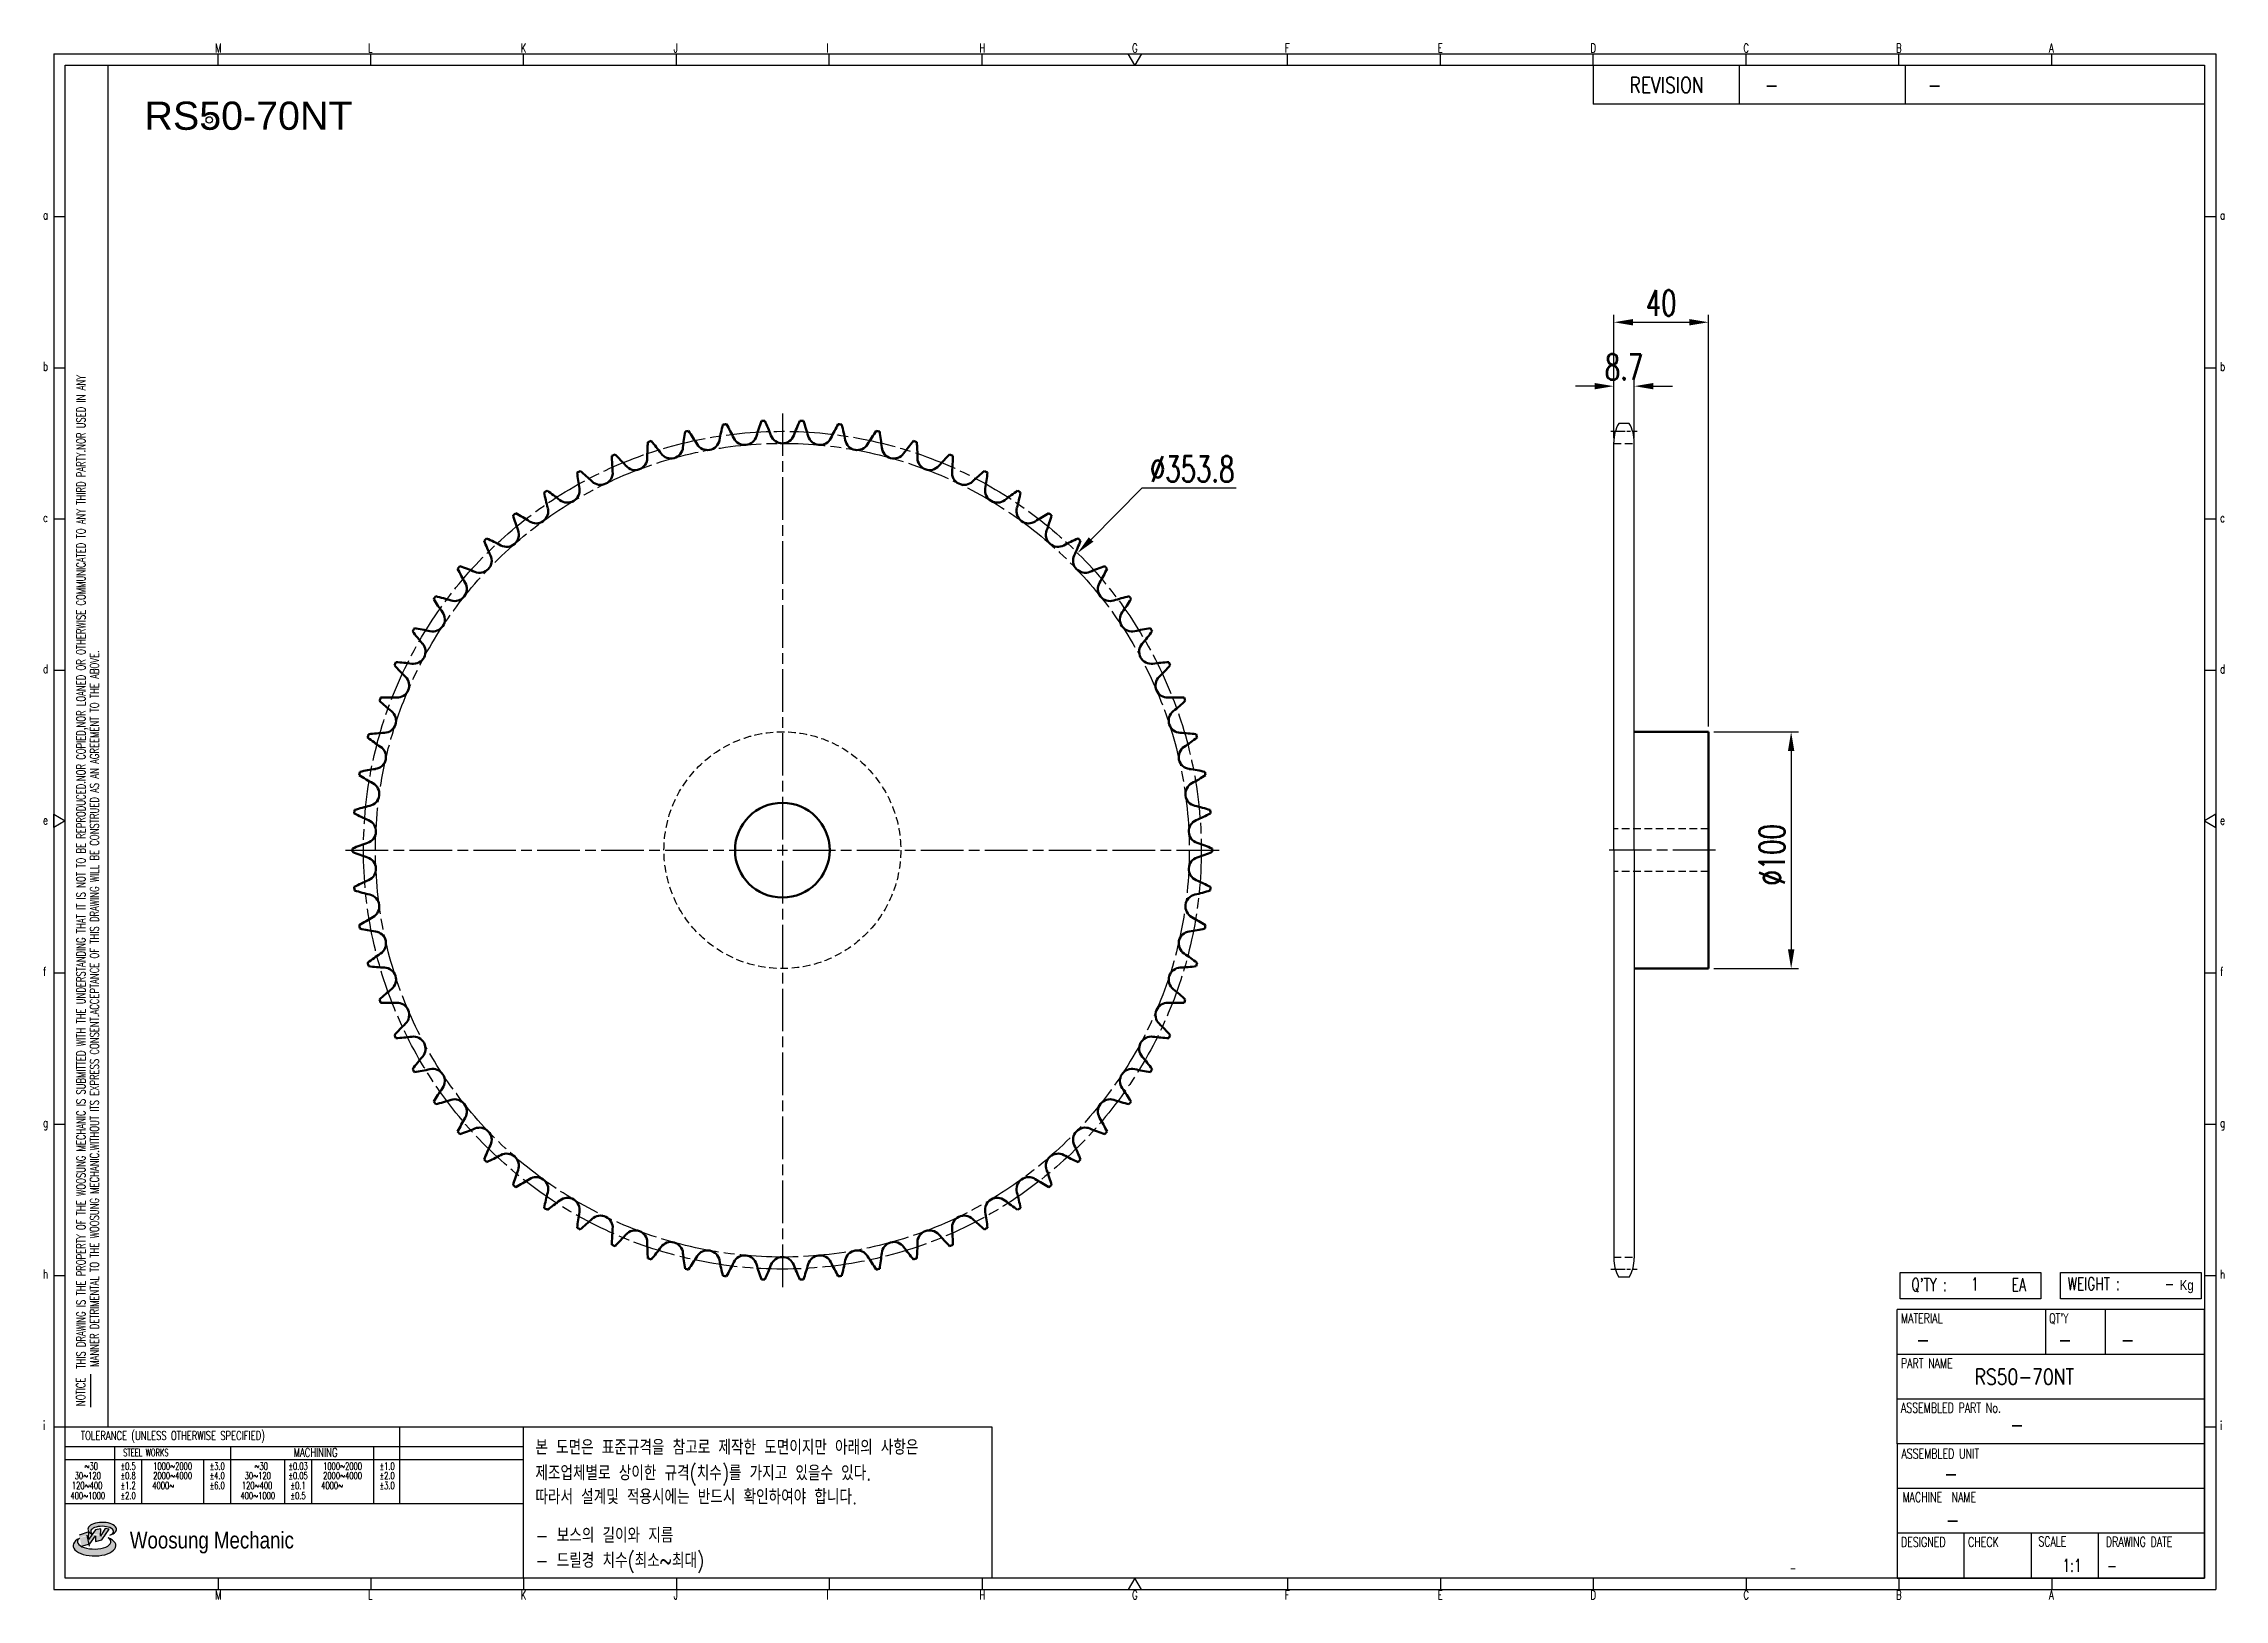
# Model space of a CAD drawing. Header units: millimetres. Extents: x 8305 to 9226, y 4748 to 5405.
import ezdxf
from ezdxf.enums import TextEntityAlignment as Align

# ---------------------------------------------------------------- set-up
doc = ezdxf.new("R2010")
doc.units = ezdxf.units.MM
for name, pattern in [('AM_ISO08W050', [18, 12, -1.5, 3, -1.5]), ('AM_ISO08W050x2', [9, 6, -0.75, 1.5, -0.75]), ('HIDDEN', [9.525, 6.35, -3.175])]:
    doc.linetypes.add(name, pattern=pattern)
for name, color, linetype, lineweight in [('20', 7, 'Continuous', 50), ('22', 30, 'AM_ISO08W050', 25), ('23', 40, 'AM_ISO08W050', 25), ('VIS', 7, 'Continuous', 50)]:
    doc.layers.add(name, color=color, linetype=linetype, lineweight=lineweight)
for name, color, linetype in [('HL', 2, 'HIDDEN'), ('S-DIM', 7, 'Continuous'), ('TITLE', 7, 'Continuous'), ('도면레이아웃', 7, 'Continuous')]:
    doc.layers.add(name, color=color, linetype=linetype)
doc.styles.add('HAN', font='ROMANS.shx', dxfattribs={"width": 0.7, "bigfont": 'whgtxt.shx'})
doc.styles.add('HKD_ST2', font='romans.shx', dxfattribs={"width": 0.7, "height": 4, "bigfont": '@extfont2.shx'})
doc.styles.add('HSG', font='SIMPLEX.shx', dxfattribs={"width": 0.7, "bigfont": 'HSG.shx'})
doc.styles.add('ROMANS', font='romans.shx', dxfattribs={"width": 0.7, "bigfont": 'whgtxt.shx'})
doc.styles.add('SLDTEXTSTYLE4', font='arial.ttf', dxfattribs={"width": 0.8})
doc.styles.get("Standard").update_dxf_attribs({"font": 'arial.ttf'})
doc.dimstyles.new('APP23', dxfattribs={"dimscale": 4.5, "dimtxt": 2.4, "dimasz": 1.8, "dimexe": 0.7, "dimexo": 0.5, "dimgap": 0.6, "dimtad": 1, "dimtoh": 1, "dimdec": 1, "dimrnd": 0.01, "dimzin": 9, "dimdsep": 46, "dimtxsty": 'HSG', "dimcen": 0, "dimclrd": 1, "dimclre": 1, "dimclrt": 256, "dimazin": 2, "dimtp": 1, "dimtm": 1, "dimtfac": 0.5, "dimtdec": 1, "dimtix": 1, "dimtofl": 0, "dimtmove": 0, "dimatfit": 3, "dimfxl": 0, "dimtvp": 1, "dimtolj": 2, "dimlwd": -1, "dimlwe": -1, "dimarcsym": 0})

# ---------------------------------------------------------------- blocks, each defined once
blk = doc.blocks.new('SUYWSHJH')
at = {"layer": '도면레이아웃'}
h = blk.add_hatch(color=10, dxfattribs=at)
h.paths.add_polyline_path([(1.544, 35.177), (1.554, 34.966), (1.779, 35.034), (2.054, 35.422), (1.908, 35.446), (1.728, 35.167), (1.741, 35.439), (1.547, 35.405), (1.292, 35.041), (1.295, 35.33), (0.943, 35.208), (1.03, 34.8), (1.336, 34.885)])
edge = h.paths.add_edge_path()
edge.add_ellipse((1.795, 35.421), major_axis=(-0.53, 0), ratio=0.487785, start_angle=122.36065, end_angle=403.39574)
edge.add_line((1.411, 35.244), (1.419, 35.261))
edge.add_ellipse((1.798, 35.344), major_axis=(-0.423, 0), ratio=0.444396, start_angle=131.58977, end_angle=386.19408, ccw=False)
edge = h.paths.add_edge_path()
edge.add_ellipse((1.512, 34.815), major_axis=(-0.793, 0), ratio=0.480113, start_angle=314.67633, end_angle=590.85213)
edge.add_ellipse((1.501, 34.958), major_axis=(-0.62, 0), ratio=0.43311, start_angle=331.7024, end_angle=574.42495, ccw=False)
for p, q in [((0, 90.118), (80.15, 90.118)), ((0, 90.118), (0, 33.191)), ((6.089, 89.693), (6.089, 90.118)), ((11.753, 89.693), (11.753, 90.118)), ((17.418, 89.693), (17.418, 90.118)), ((23.082, 89.693), (23.082, 90.118)), ((28.746, 89.693), (28.746, 90.118)), ((34.411, 89.693), (34.411, 90.118)), ((45.739, 89.693), (45.739, 90.118)), ((51.404, 89.693), (51.404, 90.118)), ((57.068, 89.693), (57.068, 90.118)), ((62.732, 89.693), (62.732, 90.118)), ((68.397, 89.693), (68.397, 90.118)), ((74.061, 89.693), (74.061, 90.118)), ((80.15, 90.118), (80.15, 33.191)), ((0, 84.085), (0.425, 84.085)), ((79.725, 84.085), (80.15, 84.085)), ((0, 78.478), (0.425, 78.478)), ((79.725, 78.478), (80.15, 78.478)), ((0, 72.87), (0.425, 72.87)), ((79.725, 72.87), (80.15, 72.87)), ((0, 67.262), (0.425, 67.262)), ((79.725, 67.262), (80.15, 67.262)), ((0, 56.047), (0.425, 56.047)), ((79.725, 56.047), (80.15, 56.047)), ((0, 50.439), (0.425, 50.439)), ((79.725, 50.439), (80.15, 50.439)), ((0, 44.832), (0.425, 44.832)), ((79.725, 44.832), (80.15, 44.832)), ((1.377, 39.947), (1.377, 41.174)), ((0, 39.224), (0.425, 39.224)), ((79.725, 39.224), (80.15, 39.224)), ((0, 33.191), (80.15, 33.191)), ((6.089, 33.616), (6.089, 33.191)), ((11.753, 33.616), (11.753, 33.191)), ((17.418, 33.616), (17.418, 33.191)), ((23.082, 33.616), (23.082, 33.191)), ((28.746, 33.616), (28.746, 33.191)), ((34.411, 33.616), (34.411, 33.191)), ((45.739, 33.616), (45.739, 33.191)), ((51.404, 33.616), (51.404, 33.191)), ((57.068, 33.616), (57.068, 33.191)), ((62.732, 33.616), (62.732, 33.191)), ((68.397, 33.616), (68.397, 33.191)), ((74.061, 33.616), (74.061, 33.191))]:
    blk.add_line(p, q)
at = {"color": 2}
for p, q in [((2.017, 39.224), (2.017, 89.693)), ((0.425, 39.224), (17.418, 39.224)), ((12.816, 39.224), (12.816, 36.382)), ((17.418, 33.616), (17.418, 39.224)), ((0.425, 38.487), (17.418, 38.487)), ((0.425, 38.012), (17.418, 38.012)), ((2.257, 38.487), (2.257, 36.382)), ((3.257, 38.012), (3.257, 36.382)), ((5.557, 38.012), (5.557, 36.382)), ((6.557, 38.5), (6.557, 36.382)), ((8.557, 38.012), (8.557, 36.382)), ((9.557, 38.026), (9.557, 36.382)), ((11.857, 38.487), (11.857, 36.382)), ((0.425, 36.382), (17.418, 36.382))]:
    blk.add_line(p, q, dxfattribs=at)
at = {"color": 6, "ltscale": 0.5}
for p, q in [((57.068, 89.693), (57.068, 88.246)), ((62.47, 89.693), (62.47, 88.246)), ((68.635, 89.693), (68.635, 88.246)), ((79.725, 88.246), (57.068, 88.246)), ((68.336, 38.59), (68.336, 43.563)), ((79.725, 43.563), (68.336, 43.563)), ((73.827, 43.563), (73.827, 41.905)), ((76.037, 43.563), (76.037, 41.905)), ((79.725, 38.59), (79.725, 43.563)), ((79.725, 41.905), (68.336, 41.905)), ((79.725, 40.248), (68.336, 40.248)), ((68.336, 38.59), (68.336, 33.616)), ((79.725, 38.59), (68.336, 38.59)), ((79.725, 33.616), (79.725, 38.59)), ((79.725, 36.932), (68.336, 36.932)), ((79.725, 35.274), (68.336, 35.274)), ((70.822, 33.616), (70.822, 35.274)), ((73.309, 33.616), (73.309, 35.274)), ((75.796, 33.616), (75.796, 35.274)), ((68.336, 33.616), (79.725, 33.616))]:
    blk.add_line(p, q, dxfattribs=at)
for points in [[(40.075, 89.693), (39.83, 90.118), (40.32, 90.118)], [(0.425, 89.693), (79.725, 89.693), (79.725, 33.616), (0.425, 33.616)], [(0.425, 61.679), (0, 61.433), (0, 61.924)], [(79.725, 61.679), (80.15, 61.433), (80.15, 61.924)], [(40.075, 33.616), (39.83, 33.191), (40.32, 33.191)]]:
    blk.add_lwpolyline(points, close=True)
at = {"layer": 'TITLE', "color": 20}
for p, q in [((68.449, 43.961), (68.449, 44.936)), ((68.449, 44.936), (73.654, 44.936)), ((73.654, 44.936), (73.654, 43.961)), ((74.39, 43.961), (74.39, 44.936)), ((74.39, 44.936), (79.595, 44.936)), ((79.595, 44.936), (79.595, 43.961)), ((73.654, 43.961), (68.449, 43.961)), ((79.595, 43.961), (74.39, 43.961))]:
    blk.add_line(p, q, dxfattribs=at)
at = {"layer": '도면레이아웃'}
for p, q in [((1.295, 35.33), (0.943, 35.208)), ((1.03, 34.8), (1.336, 34.885)), ((1.224, 35.208), (1.311, 34.8)), ((1.224, 35.208), (1.224, 35.208)), ((1.547, 35.405), (1.292, 35.041)), ((1.292, 35.041), (1.295, 35.33)), ((1.336, 34.885), (1.544, 35.177)), ((1.419, 35.261), (1.411, 35.244)), ((1.544, 35.177), (1.554, 34.966)), ((1.741, 35.439), (1.547, 35.405)), ((1.554, 34.966), (1.779, 35.034)), ((1.908, 35.446), (1.728, 35.167)), ((1.728, 35.167), (1.741, 35.439)), ((1.779, 35.034), (2.054, 35.422)), ((2.054, 35.422), (1.908, 35.446))]:
    blk.add_line(p, q, dxfattribs=at)
for centre, major_axis, ratio, start_param, end_param in [((1.795, 35.421), (-0.53, 0), 0.487785, 2.135596, 7.040584), ((1.512, 34.815), (-0.793, 0), 0.480113, 5.492138, 10.312315), ((1.501, 34.958), (-0.62, 0), 0.43311, 5.789299, 10.025607), ((1.798, 35.344), (-0.423, 0), 0.444396, 2.296675, 6.740358)]:
    blk.add_ellipse(centre, major_axis=major_axis, ratio=ratio, start_param=start_param, end_param=end_param, dxfattribs=at)
at = {"color": 4, "style": 'HKD_ST2', "width": 0.7}
for s, p in [('M', (5.988, 90.164)), ('L', (11.652, 90.164)), ('K', (17.316, 90.164)), ('J', (22.981, 90.164)), ('I', (28.645, 90.164)), ('H', (34.309, 90.164)), ('G', (39.974, 90.164)), ('F', (45.638, 90.164)), ('E', (51.302, 90.164)), ('D', (56.967, 90.164)), ('C', (62.631, 90.164)), ('B', (68.295, 90.164)), ('A', (73.96, 90.164)), ('a', (-0.395, 83.976)), ('a', (80.305, 83.97)), ('b', (-0.395, 78.368)), ('b', (80.305, 78.362)), ('c', (-0.395, 72.76)), ('c', (80.305, 72.754)), ('d', (-0.395, 67.153)), ('d', (80.305, 67.147)), ('e', (-0.395, 61.545)), ('e', (80.305, 61.539)), ('f', (-0.395, 55.937)), ('f', (80.305, 55.931)), ('g', (-0.395, 50.33)), ('g', (80.305, 50.324)), ('h', (-0.395, 44.722)), ('h', (80.305, 44.716)), ('i', (-0.395, 39.114)), ('i', (80.305, 39.108)), ('M', (5.988, 32.824)), ('L', (11.652, 32.824)), ('K', (17.316, 32.824)), ('J', (22.981, 32.824)), ('I', (28.645, 32.824)), ('H', (34.309, 32.824)), ('G', (39.974, 32.824)), ('F', (45.638, 32.824)), ('E', (51.302, 32.824)), ('D', (56.967, 32.824)), ('C', (62.631, 32.824)), ('B', (68.295, 32.824)), ('A', (73.96, 32.824))]:
    blk.add_text(s, height=0.326, dxfattribs=at).set_placement(p)
for s, height, style, width, p in [('REVISION', 0.5806, 'HAN', 0.8, (58.415, 88.664)), ('-', 0.581, 'HAN', 0.8, (63.426, 88.664)), ('-', 0.581, 'HAN', 0.8, (69.468, 88.664)), ("Q'TY : ", 0.4746, 'HKD_ST2', 0.7, (68.857, 44.253)), ('1', 0.475, 'HKD_ST2', 0.7, (71.071, 44.275)), ('EA', 0.4746, 'HKD_ST2', 0.7, (72.578, 44.253)), ('WEIGHT : ', 0.4746, 'HKD_ST2', 0.7, (74.65, 44.286)), ('-', 0.581, 'HAN', 0.8, (69.029, 42.157)), ('-', 0.581, 'HAN', 0.8, (74.289, 42.157)), ('-', 0.581, 'HAN', 0.8, (76.623, 42.157)), ('-', 0.581, 'HAN', 0.8, (72.515, 39.013)), ('-', 0.581, 'HAN', 0.8, (70.067, 37.189)), ('-', 0.581, 'HAN', 0.8, (70.126, 35.48)), ('1:1', 0.4746, 'HKD_ST2', 0.7, (74.458, 33.848)), ('-', 0.475, 'HKD_ST2', 0.7, (76.112, 33.837))]:
    blk.add_text(s, height=height, dxfattribs=dict(style=style, width=width)).set_placement(p)
at = {"color": 6, "style": 'HKD_ST2', "width": 0.7}
for s, p in [(' THIS DRAWING IS THE PROPERTY OF THE WOOSUNG MECHANIC IS SUBMITTED WITH THE UNDERSTANDING THAT IT IS NOT TO BE REPRODUCED.NOR COPIED,NOR LOANED OR OTHERWISE COMMUNICATED TO ANY THIRD PARTY.NOR USED IN ANY', (1.173, 41.217)), ('MANNER DETRIMENTAL TO THE WOOSUNG MECHANIC.WITHOUT ITS EXPRESS CONSENT.ACCEPTANCE OF THIS DRAWING WILL BE CONSTRUED AS AN AGREEMENT TO THE ABOVE.', (1.672, 41.447))]:
    blk.add_text(s, height=0.326266, rotation=90, dxfattribs=at).set_placement(p)
at = {"style": 'HKD_ST2', "width": 0.7}
blk.add_text('-', height=0.475, dxfattribs=at).set_placement((78.613, 44.286), align=Align.RIGHT)
at = {"color": 4, "style": 'HKD_ST2', "width": 0.7}
for s, height, p in [('MATERIAL', 0.3651, (68.474, 43.425)), ("QT'Y", 0.3651, (73.965, 43.425)), ('PART NAME', 0.3651, (68.474, 41.756)), ('ASSEMBLED PART No.', 0.36511, (68.474, 40.109)), ('ASSEMBLED UNIT', 0.36511, (68.49, 38.408)), ('MACHINE  NAME', 0.36511, (68.532, 36.794)), ('DESIGNED', 0.3651, (68.474, 35.136)), ('CHECK', 0.3651, (70.961, 35.136)), ('SCALE', 0.3651, (73.566, 35.153)), ('DRAWING DATE', 0.36511, (76.071, 35.141))]:
    blk.add_text(s, height=height, dxfattribs=at).set_placement(p, align=Align.TOP_LEFT)
at = {"style": 'HKD_ST2', "width": 0.7}
blk.add_text('NOTICE', height=0.3263, rotation=90, dxfattribs=at).set_placement((1.163, 39.988))
for s, height, style, width, p in [('TOLERANCE (UNLESS OTHERWISE SPECIFIED)', 0.32627, 'HKD_ST2', 0.7, (4.417, 38.896)), ('-', 0.326, 'ROMANS', 0.65, (64.469, 33.975))]:
    blk.add_text(s, height=height, dxfattribs=dict(style=style, width=width)).set_placement(p, align=Align.MIDDLE_CENTER)
at = {"color": 4, "style": 'HKD_ST2', "width": 0.7}
for s, height, p in [('STEEL WORKS', 0.26101, (3.416, 38.268)), ('MACHINING', 0.3263, (9.707, 38.27)), ('%%P0.5', 0.261, (2.757, 37.762)), ('%%P0.8', 0.261, (2.757, 37.411)), ('%%P3.0', 0.261, (6.057, 37.762)), ('%%P4.0', 0.261, (6.057, 37.411)), ('%%P0.03', 0.261, (9.057, 37.762)), ('%%P0.05', 0.261, (9.057, 37.411)), ('%%P1.0', 0.261, (12.357, 37.762)), ('%%P2.0', 0.261, (12.357, 37.411)), ('%%P1.2', 0.261, (2.757, 37.045)), ('%%P2.0', 0.261, (2.757, 36.67)), ('%%P6.0', 0.261, (6.057, 37.045)), ('%%P0.1', 0.261, (9.057, 37.045)), ('%%P0.5', 0.261, (9.057, 36.67)), ('%%P3.0', 0.261, (12.357, 37.045))]:
    blk.add_text(s, height=height, dxfattribs=at).set_placement(p, align=Align.MIDDLE)
for s, height, p in [('30%%126120', 0.261, (1.263, 37.411)), ('%%12630', 0.261, (1.389, 37.762)), ('2000%%1264000', 0.26101, (4.407, 37.411)), ('1000%%1262000', 0.26101, (4.407, 37.762)), ('30%%126120', 0.261, (7.563, 37.411)), ('%%12630', 0.261, (7.689, 37.762)), ('2000%%1264000', 0.26101, (10.707, 37.411)), ('1000%%1262000', 0.26101, (10.707, 37.762)), ('400%%1261000', 0.26101, (1.263, 36.67)), ('120%%126400', 0.26101, (1.237, 37.045)), ('4000%%126', 0.261, (4.061, 37.045)), ('400%%1261000', 0.26101, (7.563, 36.67)), ('120%%126400', 0.26101, (7.537, 37.045)), ('4000%%126', 0.261, (10.321, 37.045))]:
    blk.add_text(s, height=height, dxfattribs=at).set_placement(p, align=Align.MIDDLE_CENTER)
at = {"color": 1, "style": 'SLDTEXTSTYLE4', "width": 0.8}
blk.add_text('Woosung Mechanic', height=0.61957, dxfattribs=at).set_placement((2.822, 34.711))
at = {"layer": 'TITLE', "width": 0.8}
blk.add_text('Kg', height=0.3789, dxfattribs=at).set_placement((78.807, 44.286))
blk = doc.blocks.new('*D2')
at = {"layer": 'Defpoints', "color": 0, "transparency": 16777216}
for p in [(8741.88, 5189.5), (8492.5, 4938.48)]:
    blk.add_point(p, dxfattribs=at)
at = {"layer": 'S-DIM', "color": 1, "transparency": 16777216}
for p, q in [((8769.06, 5216.85), (8747.59, 5195.24)), ((8808.84, 5216.85), (8769.06, 5216.85))]:
    blk.add_line(p, q, dxfattribs=at)
blk.add_solid([(8746.63, 5196.19), (8748.55, 5194.29), (8741.88, 5189.5)], dxfattribs=at)
at = {"layer": 'S-DIM', "transparency": 16777216, "insert": (8790.3, 5224.95), "char_height": 10.8, "attachment_point": 5, "style": 'HSG'}
blk.add_mtext('\\A2;∅353.8', dxfattribs=at)
blk = doc.blocks.new('*D3')
at = {"layer": 'Defpoints', "color": 0, "transparency": 16777216}
for p in [(8977.03, 5259.97), (8968.33, 5235.82), (8977.03, 5235.82)]:
    blk.add_point(p, dxfattribs=at)
at = {"layer": 'S-DIM', "color": 1, "transparency": 16777216}
for p, q in [((8960.23, 5259.97), (8952.13, 5259.97)), ((8968.33, 5238.07), (8968.33, 5263.12)), ((8977.03, 5238.07), (8977.03, 5263.12)), ((8985.13, 5259.97), (8993.23, 5259.97))]:
    blk.add_line(p, q, dxfattribs=at)
for points in [[(8960.23, 5261.32), (8960.23, 5258.62), (8968.33, 5259.97)], [(8985.13, 5261.32), (8985.13, 5258.62), (8977.03, 5259.97)]]:
    blk.add_solid(points, dxfattribs=at)
at = {"layer": 'S-DIM', "transparency": 16777216, "insert": (8972.68, 5268.07), "char_height": 10.8, "attachment_point": 5, "style": 'HSG'}
blk.add_mtext('\\A2;8.7', dxfattribs=at)
blk = doc.blocks.new('*D4')
at = {"layer": 'Defpoints', "color": 0, "transparency": 16777216}
for p in [(9008.33, 5286.97), (8968.33, 5235.82), (9008.33, 5113.99)]:
    blk.add_point(p, dxfattribs=at)
at = {"layer": 'S-DIM', "color": 1, "transparency": 16777216}
for p, q in [((8968.33, 5238.07), (8968.33, 5290.12)), ((9008.33, 5116.24), (9008.33, 5290.12)), ((8976.43, 5286.97), (9000.23, 5286.97))]:
    blk.add_line(p, q, dxfattribs=at)
for points in [[(8976.43, 5288.32), (8976.43, 5285.62), (8968.33, 5286.97)], [(9000.23, 5288.32), (9000.23, 5285.62), (9008.33, 5286.97)]]:
    blk.add_solid(points, dxfattribs=at)
at = {"layer": 'S-DIM', "transparency": 16777216, "insert": (8988.33, 5295.07), "char_height": 10.8, "attachment_point": 5, "style": 'HSG'}
blk.add_mtext('\\A2;40', dxfattribs=at)
blk = doc.blocks.new('*D5')
at = {"layer": 'Defpoints', "color": 0, "transparency": 16777216}
for p in [(9008.33, 5113.99), (9008.33, 5013.99), (9043.28, 5013.99)]:
    blk.add_point(p, dxfattribs=at)
at = {"layer": 'S-DIM', "color": 1, "transparency": 16777216}
for p, q in [((9010.58, 5113.99), (9046.43, 5113.99)), ((9043.28, 5105.89), (9043.28, 5022.09)), ((9010.58, 5013.99), (9046.43, 5013.99))]:
    blk.add_line(p, q, dxfattribs=at)
for points in [[(9041.93, 5105.89), (9044.63, 5105.89), (9043.28, 5113.99)], [(9041.93, 5022.09), (9044.63, 5022.09), (9043.28, 5013.99)]]:
    blk.add_solid(points, dxfattribs=at)
at = {"layer": 'S-DIM', "transparency": 16777216, "insert": (9035.18, 5062.03), "char_height": 10.8, "attachment_point": 5, "rotation": 90, "style": 'HSG'}
blk.add_mtext('\\A2;%%c100', dxfattribs=at)

msp = doc.modelspace()

# ---------------------------------------------------------------- linework, layer by layer
for p, q in [((8974.9, 5244.22), (8970.45, 5244.22)), ((8968.33, 5063.99), (8968.33, 5236.28)), ((8977.03, 5063.99), (8977.03, 5236.28)), ((8968.33, 5063.99), (8968.33, 4891.64)), ((8977.03, 5063.99), (8977.03, 4891.64)), ((8974.9, 4883.71), (8970.45, 4883.71))]:
    msp.add_line(p, q)
at = {"color": 4}
msp.add_lwpolyline([(8507.91, 4820.5), (8705.72, 4820.5), (8705.72, 4756.6), (8507.91, 4756.6)], close=True, dxfattribs=at)
msp.add_circle((8375.14, 5372.4), 1.38)
for centre, start, end in [((8984.2, 5236.28), 150, 180), ((8961.15, 5236.28), 0, 30), ((8984.2, 4891.64), 180, 210), ((8961.15, 4891.64), 330, 0)]:
    msp.add_arc(centre, 15.87, start, end)
at = {"layer": '20'}
msp.add_circle((8617.19, 5063.99), 20, dxfattribs=at)
for centre, radius, start, end in [((8617.19, 5063.99), 181.5, 102.62499, 103.08929), ((8505.89, 5190.36), 87.78, 30.92857, 35.31426), ((8676.99, 5221.41), 87.78, 165.25717, 169.64286), ((8617.19, 5063.99), 181.5, 97.48213, 97.94644), ((8517.66, 5199.83), 87.78, 25.78571, 30.1714), ((8690.86, 5215.42), 87.78, 160.11431, 164.5), ((8617.19, 5063.99), 181.5, 92.33928, 92.80358), ((8530.24, 5208.2), 87.78, 20.64286, 25.02854), ((8704.14, 5208.2), 87.78, 154.97146, 159.35714), ((8617.19, 5063.99), 181.5, 87.19642, 87.66072), ((8543.52, 5215.42), 87.78, 15.5, 19.88569), ((8716.71, 5199.83), 87.78, 149.8286, 154.21429), ((8617.19, 5063.99), 181.5, 82.05356, 82.51787), ((8557.39, 5221.41), 87.78, 10.35714, 14.74283), ((8728.49, 5190.36), 87.78, 144.68574, 149.07143), ((8617.19, 5063.99), 181.5, 76.91071, 77.37501), ((8647.92, 5229.56), 87.78, 175.54288, 179.92857), ((8617.19, 5063.99), 181.5, 107.76785, 108.23215), ((8495.01, 5179.87), 87.78, 36.07143, 40.45712), ((8570.11, 5234.58), 5.13, 216.07143, 354.78571), ((8662.64, 5226.14), 87.78, 170.40003, 174.78571), ((8585.59, 5238.11), 5.13, 210.92857, 349.64286), ((8601.33, 5240.25), 5.13, 205.78571, 344.5), ((8617.19, 5240.96), 5.13, 200.64286, 339.35714), ((8633.05, 5240.25), 5.13, 195.5, 334.21429), ((8648.79, 5238.11), 5.13, 190.35714, 329.07143), ((8571.74, 5226.14), 87.78, 5.21429, 9.59997), ((8664.27, 5234.58), 5.13, 185.21429, 323.92857), ((8739.37, 5179.87), 87.78, 139.54288, 143.92857), ((8617.19, 5063.99), 181.5, 71.76785, 72.23215), ((8586.46, 5229.56), 87.78, 0.07143, 4.45712), ((8617.19, 5063.99), 181.5, 118.05356, 118.51787), ((8617.86, 5232.38), 87.78, 185.8286, 190.21429), ((8476.28, 5156.2), 87.78, 46.35714, 50.74283), ((8540.4, 5223.43), 5.13, 226.35714, 5.07143), ((8617.19, 5063.99), 181.5, 112.91071, 113.37501), ((8632.95, 5231.65), 87.78, 180.68574, 185.07143), ((8485.11, 5168.45), 87.78, 41.21429, 45.59997), ((8555.01, 5229.67), 5.13, 221.21429, 359.92857), ((8679.37, 5229.67), 5.13, 180.07143, 318.78571), ((8749.27, 5168.45), 87.78, 134.40003, 138.78571), ((8617.19, 5063.99), 181.5, 66.62499, 67.08929), ((8693.97, 5223.43), 5.13, 174.92857, 313.64286), ((8601.42, 5231.65), 87.78, 354.92857, 359.31426), ((8758.1, 5156.2), 87.78, 129.25717, 133.64286), ((8617.19, 5063.99), 181.5, 61.48213, 61.94644), ((8616.52, 5232.38), 87.78, 349.78571, 354.1714), ((8617.19, 5063.99), 181.5, 123.19642, 123.66072), ((8602.76, 5231.77), 87.78, 190.97146, 195.35714), ((8468.58, 5143.19), 87.78, 51.5, 55.88569), ((8526.42, 5215.91), 5.13, 231.5, 10.21429), ((8707.96, 5215.91), 5.13, 169.78571, 308.5), ((8765.8, 5143.19), 87.78, 124.11431, 128.5), ((8631.61, 5231.77), 87.78, 344.64286, 349.02854), ((8617.19, 5063.99), 181.5, 56.33928, 56.80358), ((8617.19, 5063.99), 181.5, 128.33928, 128.80358), ((8587.78, 5229.8), 87.78, 196.11431, 200.5), ((8462.08, 5129.55), 87.78, 56.64286, 61.02854), ((8513.17, 5207.16), 5.13, 236.64286, 15.35714), ((8721.21, 5207.16), 5.13, 164.64286, 303.35714), ((8772.3, 5129.55), 87.78, 118.97146, 123.35714), ((8646.6, 5229.8), 87.78, 339.5, 343.88569), ((8617.19, 5063.99), 181.5, 51.19642, 51.66072), ((8617.19, 5063.99), 181.5, 133.48213, 133.94644), ((8456.83, 5115.38), 87.78, 61.78571, 66.1714), ((8500.75, 5197.26), 5.13, 241.78571, 20.5), ((8733.63, 5197.26), 5.13, 159.5, 298.21429), ((8777.55, 5115.38), 87.78, 113.8286, 118.21429), ((8617.19, 5063.99), 181.5, 46.05356, 46.51787), ((8489.28, 5186.28), 5.13, 246.92857, 25.64286), ((8573.04, 5226.49), 87.78, 201.25717, 205.64286), ((8745.1, 5186.28), 5.13, 154.35714, 293.07143), ((8661.34, 5226.49), 87.78, 334.35714, 338.74283), ((8478.83, 5174.33), 5.13, 252.07143, 30.78571), ((8617.19, 5063.99), 181.5, 138.62499, 139.08929), ((8558.65, 5221.88), 87.78, 206.40003, 210.78571), ((8452.86, 5100.8), 87.78, 66.92857, 71.31426), ((8781.51, 5100.8), 87.78, 108.68574, 113.07143), ((8755.55, 5174.33), 5.13, 149.21429, 287.92857), ((8675.73, 5221.88), 87.78, 329.21429, 333.59997), ((8617.19, 5063.99), 181.5, 40.91071, 41.37501), ((8617.19, 5063.99), 181.5, 143.76785, 144.23215), ((8544.73, 5216), 87.78, 211.54288, 215.92857), ((8450.23, 5085.92), 87.78, 72.07143, 76.45712), ((8784.15, 5085.92), 87.78, 103.54288, 107.92857), ((8689.65, 5216), 87.78, 324.07143, 328.45712), ((8617.19, 5063.99), 181.5, 35.76785, 36.23215), ((8469.49, 5161.48), 5.13, 257.21429, 35.92857), ((8764.88, 5161.48), 5.13, 144.07143, 282.78571), ((8461.35, 5147.85), 5.13, 262.35714, 41.07143), ((8617.19, 5063.99), 181.5, 148.91071, 149.37501), ((8531.4, 5208.89), 87.78, 216.68574, 221.07143), ((8448.93, 5070.87), 87.78, 77.21429, 81.59997), ((8785.45, 5070.87), 87.78, 98.40003, 102.78571), ((8773.03, 5147.85), 5.13, 138.92857, 277.64286), ((8702.98, 5208.89), 87.78, 318.92857, 323.31426), ((8617.19, 5063.99), 181.5, 30.62499, 31.08929), ((8617.19, 5063.99), 181.5, 154.05356, 154.51787), ((8518.75, 5200.62), 87.78, 221.8286, 226.21429), ((8448.99, 5055.76), 87.78, 82.35714, 86.74283), ((8785.39, 5055.76), 87.78, 93.25717, 97.64286), ((8715.63, 5200.62), 87.78, 313.78571, 318.1714), ((8617.19, 5063.99), 181.5, 25.48213, 25.94644), ((8454.46, 5133.54), 5.13, 267.5, 46.21429), ((8779.92, 5133.54), 5.13, 133.78571, 272.5), ((8617.19, 5063.99), 181.5, 159.19642, 159.66072), ((8506.9, 5191.24), 87.78, 226.97146, 231.35714), ((8450.41, 5040.72), 87.78, 87.5, 91.88569), ((8448.88, 5118.67), 5.13, 272.64286, 51.35714), ((8783.97, 5040.72), 87.78, 88.11431, 92.5), ((8785.5, 5118.67), 5.13, 128.64286, 267.35714), ((8727.48, 5191.24), 87.78, 308.64286, 313.02854), ((8617.19, 5063.99), 181.5, 20.33928, 20.80358), ((8617.19, 5063.99), 181.5, 164.33928, 164.80358), ((8453.16, 5025.86), 87.78, 92.64286, 97.02854), ((8781.21, 5025.86), 87.78, 82.97146, 87.35714), ((8617.19, 5063.99), 181.5, 15.19642, 15.66072), ((8495.94, 5180.85), 87.78, 232.11431, 236.5), ((8444.65, 5103.37), 5.13, 277.78571, 56.5), ((8789.72, 5103.37), 5.13, 123.5, 262.21429), ((8738.44, 5180.85), 87.78, 303.5, 307.88569), ((8617.19, 5063.99), 181.5, 169.48213, 169.94644), ((8485.95, 5169.51), 87.78, 237.25717, 241.64286), ((8457.24, 5011.31), 87.78, 97.78571, 102.1714), ((8777.14, 5011.31), 87.78, 77.8286, 82.21429), ((8748.43, 5169.51), 87.78, 298.35714, 302.74283), ((8617.19, 5063.99), 181.5, 10.05356, 10.51787), ((8441.82, 5087.74), 5.13, 282.92857, 61.64286), ((8792.56, 5087.74), 5.13, 118.35714, 257.07143), ((8617.19, 5063.99), 181.5, 174.62499, 175.08929), ((8477.02, 5157.32), 87.78, 242.40003, 246.78571), ((8462.61, 4997.18), 87.78, 102.92857, 107.31426), ((8440.4, 5071.93), 5.13, 288.07143, 66.78571), ((8793.98, 5071.93), 5.13, 113.21429, 251.92857), ((8771.77, 4997.18), 87.78, 72.68574, 77.07143), ((8757.36, 5157.32), 87.78, 293.21429, 297.59997), ((8617.19, 5063.99), 181.5, 4.91071, 5.37501), ((8469.22, 4983.6), 87.78, 108.07143, 112.45712), ((8765.16, 4983.6), 87.78, 67.54288, 71.92857), ((8617.19, 5063.99), 181.5, 179.76785, 180.23215), ((8469.22, 5144.38), 87.78, 247.54288, 251.92857), ((8440.4, 5056.05), 5.13, 293.21429, 71.92857), ((8793.98, 5056.05), 5.13, 108.07143, 246.78571), ((8765.16, 5144.38), 87.78, 288.07143, 292.45712), ((8617.19, 5063.99), 181.5, 359.76785, 0.23215), ((8477.02, 4970.66), 87.78, 113.21429, 117.59997), ((8617.19, 5063.99), 181.5, 184.91071, 185.37501), ((8757.36, 4970.66), 87.78, 62.40003, 66.78571), ((8617.19, 5063.99), 181.5, 354.62499, 355.08929), ((8462.61, 5130.79), 87.78, 252.68574, 257.07143), ((8441.82, 5040.23), 5.13, 298.35714, 77.07143), ((8792.56, 5040.23), 5.13, 102.92857, 241.64286), ((8771.77, 5130.79), 87.78, 282.92857, 287.31426), ((8485.95, 4958.47), 87.78, 118.35714, 122.74283), ((8617.19, 5063.99), 181.5, 190.05356, 190.51787), ((8457.24, 5116.66), 87.78, 257.8286, 262.21429), ((8444.65, 5024.61), 5.13, 303.5, 82.21429), ((8789.72, 5024.61), 5.13, 97.78571, 236.5), ((8777.14, 5116.66), 87.78, 277.78571, 282.1714), ((8748.43, 4958.47), 87.78, 57.25717, 61.64286), ((8617.19, 5063.99), 181.5, 349.48213, 349.94644), ((8495.94, 4947.13), 87.78, 123.5, 127.88569), ((8738.44, 4947.13), 87.78, 52.11431, 56.5), ((8617.19, 5063.99), 181.5, 195.19642, 195.66072), ((8453.16, 5102.11), 87.78, 262.97146, 267.35714), ((8448.88, 5009.3), 5.13, 308.64286, 87.35714), ((8785.5, 5009.3), 5.13, 92.64286, 231.35714), ((8781.21, 5102.11), 87.78, 272.64286, 277.02854), ((8617.19, 5063.99), 181.5, 344.33928, 344.80358), ((8506.9, 4936.73), 87.78, 128.64286, 133.02854), ((8727.48, 4936.73), 87.78, 46.97146, 51.35714), ((8617.19, 5063.99), 181.5, 200.33928, 200.80358), ((8450.41, 5087.26), 87.78, 268.11431, 272.5), ((8454.46, 4994.43), 5.13, 313.78571, 92.5), ((8779.92, 4994.43), 5.13, 87.5, 226.21429), ((8783.97, 5087.26), 87.78, 267.5, 271.88569), ((8617.19, 5063.99), 181.5, 339.19642, 339.66072), ((8518.75, 4927.36), 87.78, 133.78571, 138.1714), ((8617.19, 5063.99), 181.5, 205.48213, 205.94644), ((8448.99, 5072.21), 87.78, 273.25717, 277.64286), ((8461.35, 4980.13), 5.13, 318.92857, 97.64286), ((8773.03, 4980.13), 5.13, 82.35714, 221.07143), ((8785.39, 5072.21), 87.78, 262.35714, 266.74283), ((8715.63, 4927.36), 87.78, 41.8286, 46.21429), ((8617.19, 5063.99), 181.5, 334.05356, 334.51787), ((8531.4, 4919.08), 87.78, 138.92857, 143.31426), ((8702.98, 4919.08), 87.78, 36.68574, 41.07143), ((8617.19, 5063.99), 181.5, 210.62499, 211.08929), ((8448.93, 5057.1), 87.78, 278.40003, 282.78571), ((8469.49, 4966.49), 5.13, 324.07143, 102.78571), ((8764.88, 4966.49), 5.13, 77.21429, 215.92857), ((8785.45, 5057.1), 87.78, 257.21429, 261.59997), ((8617.19, 5063.99), 181.5, 328.91071, 329.37501), ((8544.73, 4911.97), 87.78, 144.07143, 148.45712), ((8617.19, 5063.99), 181.5, 215.76785, 216.23215), ((8450.23, 5042.05), 87.78, 283.54288, 287.92857), ((8478.83, 4953.65), 5.13, 329.21429, 107.92857), ((8755.55, 4953.65), 5.13, 72.07143, 210.78571), ((8784.15, 5042.05), 87.78, 252.07143, 256.45712), ((8689.65, 4911.97), 87.78, 31.54288, 35.92857), ((8617.19, 5063.99), 181.5, 323.76785, 324.23215), ((8558.65, 4906.09), 87.78, 149.21429, 153.59997), ((8452.86, 5027.17), 87.78, 288.68574, 293.07143), ((8489.28, 4941.69), 5.13, 334.35714, 113.07143), ((8745.1, 4941.69), 5.13, 66.92857, 205.64286), ((8781.51, 5027.17), 87.78, 246.92857, 251.31426), ((8675.73, 4906.09), 87.78, 26.40003, 30.78571), ((8617.19, 5063.99), 181.5, 220.91071, 221.37501), ((8573.04, 4901.48), 87.78, 154.35714, 158.74283), ((8661.34, 4901.48), 87.78, 21.25717, 25.64286), ((8617.19, 5063.99), 181.5, 318.62499, 319.08929), ((8617.19, 5063.99), 181.5, 226.05356, 226.51787), ((8456.83, 5012.59), 87.78, 293.8286, 298.21429), ((8500.75, 4930.71), 5.13, 339.5, 118.21429), ((8587.78, 4898.18), 87.78, 159.5, 163.88569), ((8733.63, 4930.71), 5.13, 61.78571, 200.5), ((8646.6, 4898.18), 87.78, 16.11431, 20.5), ((8777.55, 5012.59), 87.78, 241.78571, 246.1714), ((8617.19, 5063.99), 181.5, 313.48213, 313.94644), ((8617.19, 5063.99), 181.5, 231.19642, 231.66072), ((8462.08, 4998.42), 87.78, 298.97146, 303.35714), ((8513.17, 4920.81), 5.13, 344.64286, 123.35714), ((8602.76, 4896.21), 87.78, 164.64286, 169.02854), ((8721.21, 4920.81), 5.13, 56.64286, 195.35714), ((8631.61, 4896.21), 87.78, 10.97146, 15.35714), ((8772.3, 4998.42), 87.78, 236.64286, 241.02854), ((8617.19, 5063.99), 181.5, 308.33928, 308.80358), ((8617.19, 5063.99), 181.5, 236.33928, 236.80358), ((8468.58, 4984.78), 87.78, 304.11431, 308.5), ((8526.42, 4912.07), 5.13, 349.78571, 128.5), ((8617.86, 4895.59), 87.78, 169.78571, 174.1714), ((8540.4, 4904.54), 5.13, 354.92857, 133.64286), ((8693.97, 4904.54), 5.13, 46.35714, 185.07143), ((8707.96, 4912.07), 5.13, 51.5, 190.21429), ((8616.52, 4895.59), 87.78, 5.8286, 10.21429), ((8765.8, 4984.78), 87.78, 231.5, 235.88569), ((8617.19, 5063.99), 181.5, 303.19642, 303.66072), ((8617.19, 5063.99), 181.5, 241.48213, 241.94644), ((8476.28, 4971.78), 87.78, 309.25717, 313.64286), ((8632.95, 4896.33), 87.78, 174.92857, 179.31426), ((8485.11, 4959.52), 87.78, 314.40003, 318.78571), ((8555.01, 4898.3), 5.13, 0.07143, 138.78571), ((8679.37, 4898.3), 5.13, 41.21429, 179.92857), ((8749.27, 4959.52), 87.78, 221.21429, 225.59997), ((8601.42, 4896.33), 87.78, 0.68574, 5.07143), ((8758.1, 4971.78), 87.78, 226.35714, 230.74283), ((8617.19, 5063.99), 181.5, 298.05356, 298.51787), ((8617.19, 5063.99), 181.5, 246.62499, 247.08929), ((8647.92, 4898.42), 87.78, 180.07143, 184.45712), ((8617.19, 5063.99), 181.5, 251.76785, 252.23215), ((8495.01, 4948.1), 87.78, 319.54288, 323.92857), ((8570.11, 4893.39), 5.13, 5.21429, 143.92857), ((8662.64, 4901.84), 87.78, 185.21429, 189.59997), ((8505.89, 4937.61), 87.78, 324.68574, 329.07143), ((8585.59, 4889.86), 5.13, 10.35714, 149.07143), ((8601.33, 4887.73), 5.13, 15.5, 154.21429), ((8617.19, 4887.02), 5.13, 20.64286, 159.35714), ((8633.05, 4887.73), 5.13, 25.78571, 164.5), ((8648.79, 4889.86), 5.13, 30.92857, 169.64286), ((8728.49, 4937.61), 87.78, 210.92857, 215.31426), ((8571.74, 4901.84), 87.78, 350.40003, 354.78571), ((8664.27, 4893.39), 5.13, 36.07143, 174.78571), ((8739.37, 4948.1), 87.78, 216.07143, 220.45712), ((8617.19, 5063.99), 181.5, 287.76785, 288.23215), ((8586.46, 4898.42), 87.78, 355.54288, 359.92857), ((8617.19, 5063.99), 181.5, 292.91071, 293.37501), ((8617.19, 5063.99), 181.5, 256.91071, 257.37501), ((8676.99, 4906.56), 87.78, 190.35714, 194.74283), ((8617.19, 5063.99), 181.5, 262.05356, 262.51787), ((8517.66, 4928.15), 87.78, 329.8286, 334.21429), ((8690.86, 4912.56), 87.78, 195.5, 199.88569), ((8617.19, 5063.99), 181.5, 267.19642, 267.66072), ((8530.24, 4919.77), 87.78, 334.97146, 339.35714), ((8704.14, 4919.77), 87.78, 200.64286, 205.02854), ((8617.19, 5063.99), 181.5, 272.33928, 272.80358), ((8543.52, 4912.56), 87.78, 340.11431, 344.5), ((8716.71, 4928.15), 87.78, 205.78571, 210.1714), ((8617.19, 5063.99), 181.5, 277.48213, 277.94644), ((8557.39, 4906.56), 87.78, 345.25717, 349.64286), ((8617.19, 5063.99), 181.5, 282.62499, 283.08929)]:
    msp.add_arc(centre, radius, start, end, dxfattribs=at)
at = {"layer": '22', "linetype": 'AM_ISO08W050x2'}
for p, q in [((8967.15, 5240.91), (8978.21, 5240.91)), ((8967.15, 4887.02), (8978.21, 4887.02))]:
    msp.add_line(p, q, dxfattribs=at)
at = {"layer": '23', "color": 4, "linetype": 'AM_ISO08W050x2', "ltscale": 3}
for p, q in [((8617.19, 5248.49), (8617.19, 4879.48)), ((8432.68, 5063.99), (8801.69, 5063.99)), ((9011.36, 5063.99), (8965.3, 5063.99))]:
    msp.add_line(p, q, dxfattribs=at)
for radius in [176.92, 171.84]:
    msp.add_circle((8617.19, 5063.99), radius, dxfattribs=at)
at = {"layer": 'HL', "ltscale": 0.5}
for p, q in [((8968.33, 5235.82), (8977.03, 5235.82)), ((9008.33, 5072.99), (8968.33, 5072.99)), ((9008.33, 5054.99), (8968.33, 5054.99)), ((8968.33, 4892.1), (8977.03, 4892.1))]:
    msp.add_line(p, q, dxfattribs=at)
msp.add_circle((8617.19, 5063.99), 50, dxfattribs=at)
at = {"layer": 'VIS'}
for p, q in [((9008.33, 5113.99), (8977.03, 5113.99)), ((9008.33, 5113.99), (9008.33, 5013.99)), ((9008.33, 5013.99), (8977.03, 5013.99))]:
    msp.add_line(p, q, dxfattribs=at)

# ---------------------------------------------------------------- block references
at = {"xscale": 11.3944784564014, "yscale": 11.3944784564014, "zscale": 11.3944784564014}
msp.add_blockref('SUYWSHJH', (8309.44, 4373.56), dxfattribs=at)

# ---------------------------------------------------------------- texts
at = {"color": 2}
msp.add_text('RS50-70NT', height=11.906, dxfattribs=at).set_placement((8347.8, 5368.25))
at = {"style": 'HAN', "width": 0.8}
msp.add_text('RS50-70NT', height=6.616, dxfattribs=at).set_placement((9120.81, 4838.29))
at = {"color": 4, "style": 'HAN', "width": 0.8}
for s, p in [('본 도면은 표준규격을 참고로 제작한 도면이지만 아래의 사항은', (8512.87, 4808.67)), ('제조업체별로 상이한 규격(치수)를 가지고 있을수 있다.', (8512.87, 4797.82)), ('따라서 설계및 적용시에는 반드시 확인하여야 합니다.', (8512.87, 4787.75)), ('- 보스의 길이와 지름', (8512.87, 4771.51)), ('- 드릴경 치수(최소~최대)', (8512.87, 4760.86))]:
    msp.add_text(s, height=6.2597, dxfattribs=at).set_placement(p)

# ---------------------------------------------------------------- dimensions: what is measured, and where the dimension line sits
at = {"layer": 'S-DIM'}
dim = msp.add_linear_dim(base=(9008.33, 5286.97), p1=(8968.33, 5235.82), p2=(9008.33, 5113.99), dimstyle='APP23', dxfattribs=at)
dim.commit()
dim.dimension.update_dxf_attribs({"geometry": '*D4', "text_midpoint": (8988.33, 5295.07)})
dim = msp.add_linear_dim(base=(8977.03, 5259.97), p1=(8968.33, 5235.82), p2=(8977.03, 5235.82), dimstyle='APP23', dxfattribs=at)
dim.commit()
dim.dimension.update_dxf_attribs({"geometry": '*D3', "text_midpoint": (8972.68, 5259.97), "dimtype": 128})
at = {"layer": 'S-DIM', "color": 3}
dim = msp.add_diameter_dim_2p(p1=(8492.5, 4938.48), p2=(8741.88, 5189.5), dimstyle='APP23', dxfattribs=at)
dim.commit()
dim.dimension.update_dxf_attribs({"geometry": '*D2', "text_midpoint": (8790.3, 5216.85), "dimtype": 131})
at = {"layer": 'S-DIM'}
dim = msp.add_linear_dim(base=(9043.28, 5013.99), p1=(9008.33, 5113.99), p2=(9008.33, 5013.99), angle=90, text='%%c<>', dimstyle='APP23', dxfattribs=at)
dim.commit()
dim.dimension.update_dxf_attribs({"geometry": '*D5', "text_midpoint": (9043.28, 5062.03), "dimtype": 128})

doc.saveas('drawing.dxf')
